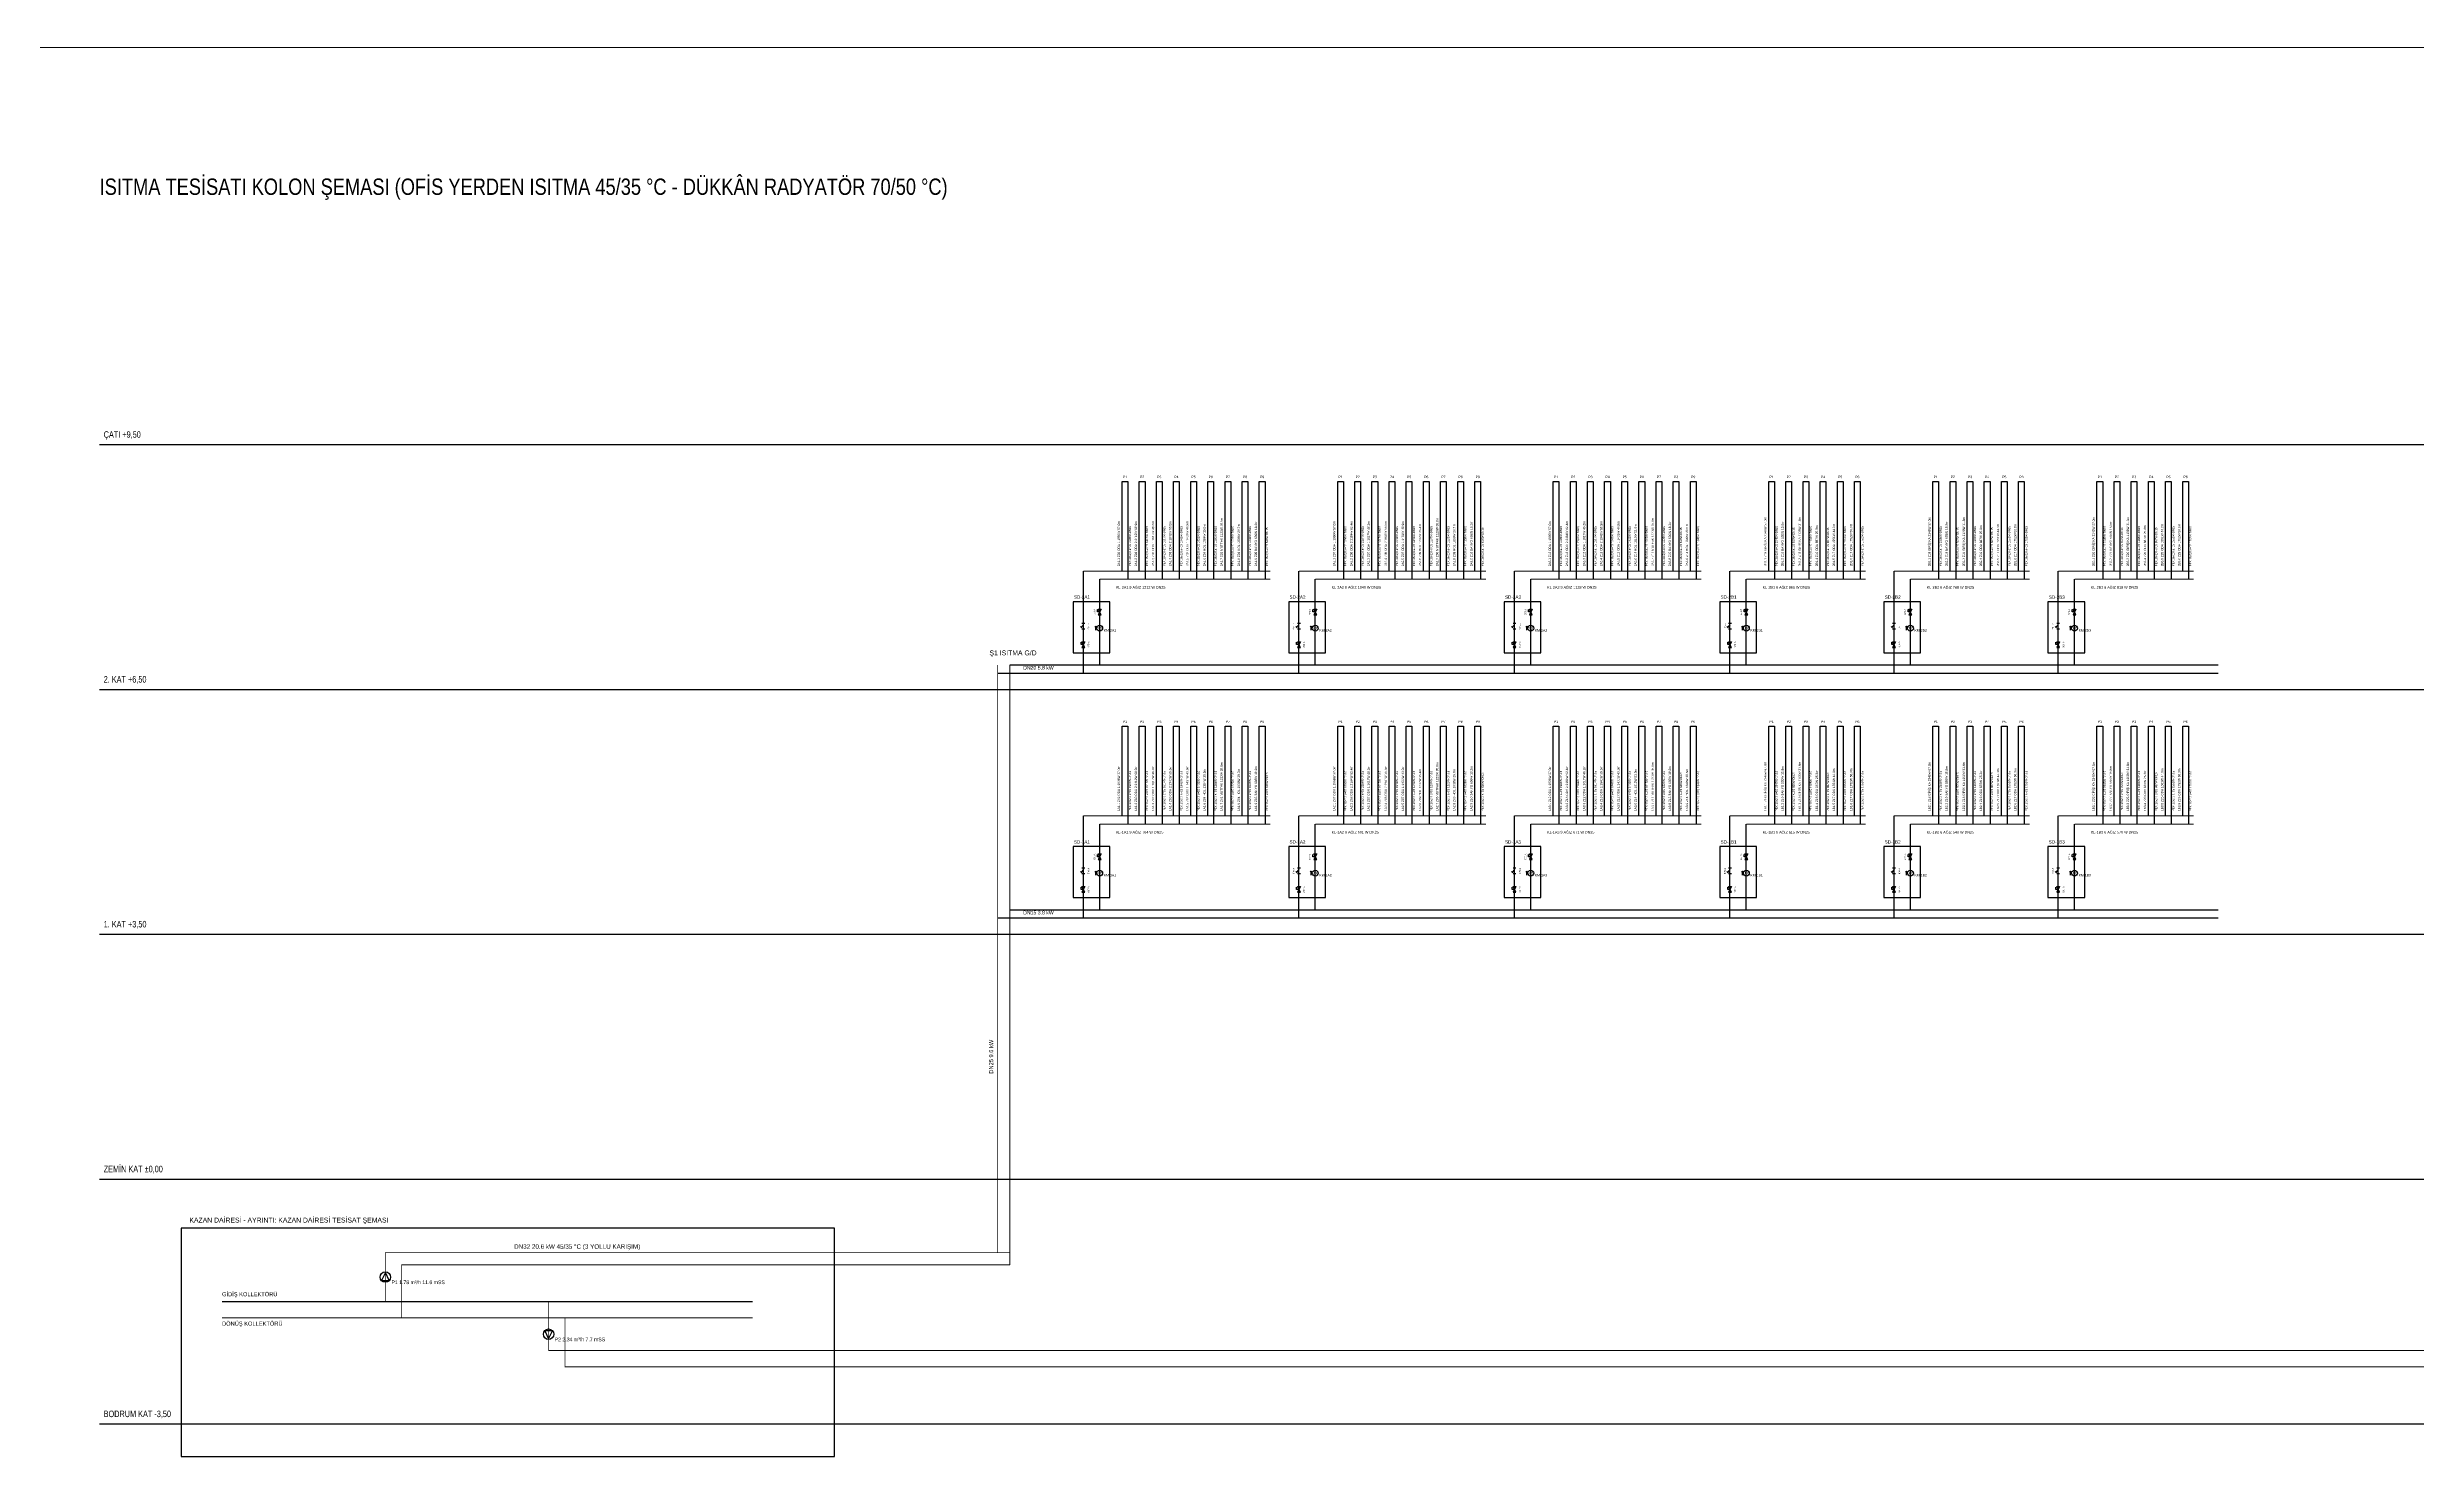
# Model space of a CAD drawing. Header units: centimetres. Extents: x 247996 to 315152, y -468471 to -440326.
# Drawn here: x 289172 to 294976, y -443780 to -440327 of the extents above; entities that cross this region are included whole.
import ezdxf
from ezdxf.enums import TextEntityAlignment as Align

# ---------------------------------------------------------------- set-up
doc = ezdxf.new("R2010")
doc.units = ezdxf.units.CM
doc.linetypes.add('ISITMA DONUS HATTI', pattern=[1.66, 1.57, -0.02, -0.07])
for name, color, linetype, lineweight in [('SCOTT-ANTED', 144, 'CONTINUOUS', 0), ('SCOTT-MTY-ISITMA-CAP', 41, 'CONTINUOUS', 30), ('SCOTT-MTY-ISITMA-DONUS-BORU', 30, 'ISITMA DONUS HATTI', 30), ('SCOTT-MTY-ISITMA-GIDIS-BORU', 10, 'CONTINUOUS', 30)]:
    doc.layers.add(name, color=color, linetype=linetype, lineweight=lineweight)
for name, color, linetype in [('SCOTT-MTY-CİHAZ', 135, 'Continuous'), ('SCOTT-MTY-KALORIMETRE', 6, 'Continuous'), ('SCOTT-MTY-KOLLETÖR', 7, 'CONTINUOUS'), ('SCOTT-MTY-PEX-BORU', 1, 'CONTINUOUS'), ('SCOTT-MTY-SAYAC', 3, 'Continuous'), ('SCOTT-MTY-TES-SAFT', 8, 'Continuous'), ('SCOTT-MTY-TES-SEMA', 7, 'Continuous'), ('SCOTT-MTY-VANA', 1, 'Continuous')]:
    doc.layers.add(name, color=color, linetype=linetype)
doc.styles.add('ROTAS', font='arial.ttf')

# ---------------------------------------------------------------- blocks, each defined once
blk = doc.blocks.new('T-POMPA')
blk.add_lwpolyline([(-5, -6), (7, 0), (-5, 6)], close=True)
blk.add_circle((0, 0), 8)
blk = doc.blocks.new('MTY-KURESEL VANA')
at = {"layer": 'SCOTT-MTY-VANA'}
for p, q in [((0, 0), (0, 8)), ((0, 8), (8, 8))]:
    blk.add_line(p, q, dxfattribs=at)
blk.add_lwpolyline([(-10, 5), (-10, -5), (10, 5), (10, -5), (-10, 5)], dxfattribs=at)
blk.add_attdef('CAP', (-1.1, -2.7), '', height=2.5, dxfattribs=at)
blk = doc.blocks.new('MTY-PISLIK TUTUCU')
at = {"layer": 'SCOTT-MTY-VANA'}
for p, q in [((-10, -5), (-10, 5)), ((-10, 0), (10, 0)), ((10, -5), (10, 5))]:
    blk.add_line(p, q, dxfattribs=at)
at = {"layer": 'SCOTT-MTY-VANA', "color": 1, "ltscale": 75}
for p, q in [((-6.1, 5.8), (-1.4, 10.5)), ((5.1, 0), (-3.7, 8.1))]:
    blk.add_line(p, q, dxfattribs=at)
at = {"layer": 'SCOTT-MTY-VANA'}
blk.add_attdef('CAP', (-2.4, -1.2), '', height=2.5, dxfattribs=at)
blk = doc.blocks.new('T-KALORIMETRE')
for p, q in [((-10, 0), (-6, 0)), ((6, 0), (10, 0))]:
    blk.add_line(p, q)
blk.add_lwpolyline([(-4, 8), (4, 8), (2, 10), (4, 8), (2, 6)])
blk.add_circle((0, 0), 6)
at = {"style": 'ROTAS'}
blk.add_text('Q', height=6, dxfattribs=at).set_placement((0, 0), align=Align.MIDDLE_CENTER)

msp = doc.modelspace()

# ---------------------------------------------------------------- linework, layer by layer
at = {"layer": 'SCOTT-ANTED'}
msp.add_line((315151.7, -440326.5), (278382, -440326.5), dxfattribs=at)
at = {"layer": 'SCOTT-MTY-CİHAZ'}
msp.add_lwpolyline([(289500, -443780), (291100, -443780), (291100, -443220), (289500, -443220)], close=True, dxfattribs=at)
at = {"layer": 'SCOTT-MTY-ISITMA-DONUS-BORU'}
for points, const_width in [([(291750, -441630), (292168, -441630)], 2.5), ([(292278, -441630), (292696, -441630)], 2.5), ([(292806, -441630), (293224, -441630)], 2.5), ([(293334, -441630), (293626, -441630)], 2.5), ([(293736, -441630), (294028, -441630)], 2.5), ([(294138, -441630), (294430, -441630)], 2.5), ([(291530, -443310), (291530, -441840)], 2), ([(291750, -442230), (292168, -442230)], 2.5), ([(292278, -442230), (292696, -442230)], 2.5), ([(292806, -442230), (293224, -442230)], 2.5), ([(293334, -442230), (293626, -442230)], 2.5), ([(293736, -442230), (294028, -442230)], 2.5), ([(294138, -442230), (294430, -442230)], 2.5), ([(290040, -443440), (290040, -443310), (291530, -443310)], 2), ([(289600, -443440), (290900, -443440)], 3), ([(290440, -443440), (290440, -443560), (291200, -443560)], 2), ([(291200, -443560), (301044, -443560)], 2)]:
    msp.add_lwpolyline(points, dxfattribs=dict(at, const_width=const_width))
for points in [[(291750, -441840), (291750, -441630)], [(292278, -441840), (292278, -441630)], [(292806, -441840), (292806, -441630)], [(293334, -441840), (293334, -441630)], [(293736, -441840), (293736, -441630)], [(294138, -441840), (294138, -441630)], [(291530, -441840), (294490, -441840)], [(291750, -442440), (291750, -442230)], [(292278, -442440), (292278, -442230)], [(292806, -442440), (292806, -442230)], [(293334, -442440), (293334, -442230)], [(293736, -442440), (293736, -442230)], [(294138, -442440), (294138, -442230)], [(291530, -442440), (294490, -442440)]]:
    msp.add_lwpolyline(points, dxfattribs=at)
at = {"layer": 'SCOTT-MTY-ISITMA-GIDIS-BORU'}
for points, const_width in [([(291710, -441610), (292168, -441610)], 2.5), ([(292238, -441610), (292696, -441610)], 2.5), ([(292766, -441610), (293224, -441610)], 2.5), ([(293294, -441610), (293626, -441610)], 2.5), ([(293696, -441610), (294028, -441610)], 2.5), ([(294098, -441610), (294430, -441610)], 2.5), ([(291500, -443280), (291500, -441840)], 2), ([(291710, -442210), (292168, -442210)], 2.5), ([(292238, -442210), (292696, -442210)], 2.5), ([(292766, -442210), (293224, -442210)], 2.5), ([(293294, -442210), (293626, -442210)], 2.5), ([(293696, -442210), (294028, -442210)], 2.5), ([(294098, -442210), (294430, -442210)], 2.5), ([(290000, -443400), (290000, -443280), (291530, -443280)], 2), ([(289600, -443400), (290900, -443400)], 3), ([(290400, -443400), (290400, -443520), (291200, -443520)], 2), ([(291200, -443520), (301044, -443520)], 2)]:
    msp.add_lwpolyline(points, dxfattribs=dict(at, const_width=const_width))
for points in [[(291710, -441860), (291710, -441610)], [(292238, -441860), (292238, -441610)], [(292766, -441860), (292766, -441610)], [(293294, -441860), (293294, -441610)], [(293696, -441860), (293696, -441610)], [(294098, -441860), (294098, -441610)], [(291500, -441860), (294490, -441860)], [(291710, -442460), (291710, -442210)], [(292238, -442460), (292238, -442210)], [(292766, -442460), (292766, -442210)], [(293294, -442460), (293294, -442210)], [(293696, -442460), (293696, -442210)], [(294098, -442460), (294098, -442210)], [(291500, -442460), (294490, -442460)]]:
    msp.add_lwpolyline(points, dxfattribs=at)
at = {"layer": 'SCOTT-MTY-PEX-BORU'}
for points in [[(291805, -441610), (291805, -441390), (291819, -441390), (291819, -441630)], [(291847, -441610), (291847, -441390), (291861, -441390), (291861, -441630)], [(291889, -441610), (291889, -441390), (291903, -441390), (291903, -441630)], [(291931, -441610), (291931, -441390), (291945, -441390), (291945, -441630)], [(291973, -441610), (291973, -441390), (291987, -441390), (291987, -441630)], [(292015, -441610), (292015, -441390), (292029, -441390), (292029, -441630)], [(292057, -441610), (292057, -441390), (292071, -441390), (292071, -441630)], [(292099, -441610), (292099, -441390), (292113, -441390), (292113, -441630)], [(292141, -441610), (292141, -441390), (292155, -441390), (292155, -441630)], [(292333, -441610), (292333, -441390), (292347, -441390), (292347, -441630)], [(292375, -441610), (292375, -441390), (292389, -441390), (292389, -441630)], [(292417, -441610), (292417, -441390), (292431, -441390), (292431, -441630)], [(292459, -441610), (292459, -441390), (292473, -441390), (292473, -441630)], [(292501, -441610), (292501, -441390), (292515, -441390), (292515, -441630)], [(292543, -441610), (292543, -441390), (292557, -441390), (292557, -441630)], [(292585, -441610), (292585, -441390), (292599, -441390), (292599, -441630)], [(292627, -441610), (292627, -441390), (292641, -441390), (292641, -441630)], [(292669, -441610), (292669, -441390), (292683, -441390), (292683, -441630)], [(292861, -441610), (292861, -441390), (292875, -441390), (292875, -441630)], [(292903, -441610), (292903, -441390), (292917, -441390), (292917, -441630)], [(292945, -441610), (292945, -441390), (292959, -441390), (292959, -441630)], [(292987, -441610), (292987, -441390), (293001, -441390), (293001, -441630)], [(293029, -441610), (293029, -441390), (293043, -441390), (293043, -441630)], [(293071, -441610), (293071, -441390), (293085, -441390), (293085, -441630)], [(293113, -441610), (293113, -441390), (293127, -441390), (293127, -441630)], [(293155, -441610), (293155, -441390), (293169, -441390), (293169, -441630)], [(293197, -441610), (293197, -441390), (293211, -441390), (293211, -441630)], [(293389, -441610), (293389, -441390), (293403, -441390), (293403, -441630)], [(293431, -441610), (293431, -441390), (293445, -441390), (293445, -441630)], [(293473, -441610), (293473, -441390), (293487, -441390), (293487, -441630)], [(293515, -441610), (293515, -441390), (293529, -441390), (293529, -441630)], [(293557, -441610), (293557, -441390), (293571, -441390), (293571, -441630)], [(293599, -441610), (293599, -441390), (293613, -441390), (293613, -441630)], [(293791, -441610), (293791, -441390), (293805, -441390), (293805, -441630)], [(293833, -441610), (293833, -441390), (293847, -441390), (293847, -441630)], [(293875, -441610), (293875, -441390), (293889, -441390), (293889, -441630)], [(293917, -441610), (293917, -441390), (293931, -441390), (293931, -441630)], [(293959, -441610), (293959, -441390), (293973, -441390), (293973, -441630)], [(294001, -441610), (294001, -441390), (294015, -441390), (294015, -441630)], [(294193, -441610), (294193, -441390), (294207, -441390), (294207, -441630)], [(294235, -441610), (294235, -441390), (294249, -441390), (294249, -441630)], [(294277, -441610), (294277, -441390), (294291, -441390), (294291, -441630)], [(294319, -441610), (294319, -441390), (294333, -441390), (294333, -441630)], [(294361, -441610), (294361, -441390), (294375, -441390), (294375, -441630)], [(294403, -441610), (294403, -441390), (294417, -441390), (294417, -441630)], [(291805, -442210), (291805, -441990), (291819, -441990), (291819, -442230)], [(291847, -442210), (291847, -441990), (291861, -441990), (291861, -442230)], [(291889, -442210), (291889, -441990), (291903, -441990), (291903, -442230)], [(291931, -442210), (291931, -441990), (291945, -441990), (291945, -442230)], [(291973, -442210), (291973, -441990), (291987, -441990), (291987, -442230)], [(292015, -442210), (292015, -441990), (292029, -441990), (292029, -442230)], [(292057, -442210), (292057, -441990), (292071, -441990), (292071, -442230)], [(292099, -442210), (292099, -441990), (292113, -441990), (292113, -442230)], [(292141, -442210), (292141, -441990), (292155, -441990), (292155, -442230)], [(292333, -442210), (292333, -441990), (292347, -441990), (292347, -442230)], [(292375, -442210), (292375, -441990), (292389, -441990), (292389, -442230)], [(292417, -442210), (292417, -441990), (292431, -441990), (292431, -442230)], [(292459, -442210), (292459, -441990), (292473, -441990), (292473, -442230)], [(292501, -442210), (292501, -441990), (292515, -441990), (292515, -442230)], [(292543, -442210), (292543, -441990), (292557, -441990), (292557, -442230)], [(292585, -442210), (292585, -441990), (292599, -441990), (292599, -442230)], [(292627, -442210), (292627, -441990), (292641, -441990), (292641, -442230)], [(292669, -442210), (292669, -441990), (292683, -441990), (292683, -442230)], [(292861, -442210), (292861, -441990), (292875, -441990), (292875, -442230)], [(292903, -442210), (292903, -441990), (292917, -441990), (292917, -442230)], [(292945, -442210), (292945, -441990), (292959, -441990), (292959, -442230)], [(292987, -442210), (292987, -441990), (293001, -441990), (293001, -442230)], [(293029, -442210), (293029, -441990), (293043, -441990), (293043, -442230)], [(293071, -442210), (293071, -441990), (293085, -441990), (293085, -442230)], [(293113, -442210), (293113, -441990), (293127, -441990), (293127, -442230)], [(293155, -442210), (293155, -441990), (293169, -441990), (293169, -442230)], [(293197, -442210), (293197, -441990), (293211, -441990), (293211, -442230)], [(293389, -442210), (293389, -441990), (293403, -441990), (293403, -442230)], [(293431, -442210), (293431, -441990), (293445, -441990), (293445, -442230)], [(293473, -442210), (293473, -441990), (293487, -441990), (293487, -442230)], [(293515, -442210), (293515, -441990), (293529, -441990), (293529, -442230)], [(293557, -442210), (293557, -441990), (293571, -441990), (293571, -442230)], [(293599, -442210), (293599, -441990), (293613, -441990), (293613, -442230)], [(293791, -442210), (293791, -441990), (293805, -441990), (293805, -442230)], [(293833, -442210), (293833, -441990), (293847, -441990), (293847, -442230)], [(293875, -442210), (293875, -441990), (293889, -441990), (293889, -442230)], [(293917, -442210), (293917, -441990), (293931, -441990), (293931, -442230)], [(293959, -442210), (293959, -441990), (293973, -441990), (293973, -442230)], [(294001, -442210), (294001, -441990), (294015, -441990), (294015, -442230)], [(294193, -442210), (294193, -441990), (294207, -441990), (294207, -442230)], [(294235, -442210), (294235, -441990), (294249, -441990), (294249, -442230)], [(294277, -442210), (294277, -441990), (294291, -441990), (294291, -442230)], [(294319, -442210), (294319, -441990), (294333, -441990), (294333, -442230)], [(294361, -442210), (294361, -441990), (294375, -441990), (294375, -442230)], [(294403, -442210), (294403, -441990), (294417, -441990), (294417, -442230)]]:
    msp.add_lwpolyline(points, dxfattribs=at)
at = {"layer": 'SCOTT-MTY-SAYAC'}
for points in [[(291685, -441810), (291775, -441810), (291775, -441685), (291685, -441685)], [(292213, -441810), (292303, -441810), (292303, -441685), (292213, -441685)], [(292741, -441810), (292831, -441810), (292831, -441685), (292741, -441685)], [(293269, -441810), (293359, -441810), (293359, -441685), (293269, -441685)], [(293671, -441810), (293761, -441810), (293761, -441685), (293671, -441685)], [(294073, -441810), (294163, -441810), (294163, -441685), (294073, -441685)], [(291685, -442410), (291775, -442410), (291775, -442285), (291685, -442285)], [(292213, -442410), (292303, -442410), (292303, -442285), (292213, -442285)], [(292741, -442410), (292831, -442410), (292831, -442285), (292741, -442285)], [(293269, -442410), (293359, -442410), (293359, -442285), (293269, -442285)], [(293671, -442410), (293761, -442410), (293761, -442285), (293671, -442285)], [(294073, -442410), (294163, -442410), (294163, -442285), (294073, -442285)]]:
    msp.add_lwpolyline(points, close=True, dxfattribs=at)
at = {"layer": 'SCOTT-MTY-TES-SEMA'}
for points in [[(289300, -441300), (314900, -441300)], [(289300, -441900), (314900, -441900)], [(289300, -442500), (314900, -442500)], [(289300, -443100), (314900, -443100)], [(289300, -443700), (314900, -443700)]]:
    msp.add_lwpolyline(points, dxfattribs=at)

# ---------------------------------------------------------------- block references
at = {"layer": 'SCOTT-MTY-CİHAZ', "xscale": 1.6, "yscale": 1.6}
for p, rotation in [((290000, -443340), 90), ((290400, -443480), -90)]:
    msp.add_blockref('T-POMPA', p, dxfattribs=dict(at, rotation=rotation))
at = {"layer": 'SCOTT-MTY-KALORIMETRE', "xscale": 1.2, "yscale": 1.2, "rotation": 90}
for p in [(291750, -441750), (292278, -441750), (292806, -441750), (293334, -441750), (293736, -441750), (294138, -441750), (291750, -442350), (292278, -442350), (292806, -442350), (293334, -442350), (293736, -442350), (294138, -442350)]:
    msp.add_blockref('T-KALORIMETRE', p, dxfattribs=at)
at = {"layer": 'SCOTT-MTY-VANA', "xscale": 0.7, "yscale": 0.7, "rotation": 90}
for name, p in [('MTY-PISLIK TUTUCU', (291710, -441745)), ('MTY-KURESEL VANA', (291750, -441710)), ('MTY-PISLIK TUTUCU', (292238, -441745)), ('MTY-KURESEL VANA', (292278, -441710)), ('MTY-PISLIK TUTUCU', (292766, -441745)), ('MTY-KURESEL VANA', (292806, -441710)), ('MTY-PISLIK TUTUCU', (293294, -441745)), ('MTY-KURESEL VANA', (293334, -441710)), ('MTY-PISLIK TUTUCU', (293696, -441745)), ('MTY-KURESEL VANA', (293736, -441710)), ('MTY-PISLIK TUTUCU', (294098, -441745)), ('MTY-KURESEL VANA', (294138, -441710)), ('MTY-KURESEL VANA', (291710, -441790)), ('MTY-KURESEL VANA', (292238, -441790)), ('MTY-KURESEL VANA', (292766, -441790)), ('MTY-KURESEL VANA', (293294, -441790)), ('MTY-KURESEL VANA', (293696, -441790)), ('MTY-KURESEL VANA', (294098, -441790)), ('MTY-KURESEL VANA', (291750, -442310)), ('MTY-KURESEL VANA', (292278, -442310)), ('MTY-KURESEL VANA', (292806, -442310)), ('MTY-KURESEL VANA', (293334, -442310)), ('MTY-KURESEL VANA', (293736, -442310)), ('MTY-KURESEL VANA', (294138, -442310)), ('MTY-PISLIK TUTUCU', (291710, -442345)), ('MTY-PISLIK TUTUCU', (292238, -442345)), ('MTY-PISLIK TUTUCU', (292766, -442345)), ('MTY-PISLIK TUTUCU', (293294, -442345)), ('MTY-PISLIK TUTUCU', (293696, -442345)), ('MTY-PISLIK TUTUCU', (294098, -442345)), ('MTY-KURESEL VANA', (291710, -442390)), ('MTY-KURESEL VANA', (292238, -442390)), ('MTY-KURESEL VANA', (292766, -442390)), ('MTY-KURESEL VANA', (293294, -442390)), ('MTY-KURESEL VANA', (293696, -442390)), ('MTY-KURESEL VANA', (294098, -442390))]:
    msp.add_blockref(name, p, dxfattribs=at).add_auto_attribs({'CAP': 'DN20'})

# ---------------------------------------------------------------- texts
at = {"layer": 'SCOTT-MTY-CİHAZ', "style": 'ROTAS', "width": 0.8}
for s, height, p in [('KAZAN DAİRESİ - AYRINTI: KAZAN DAİRESİ TESİSAT ŞEMASI', 12, (289520, -443210)), ('P1 1.78 m³/h 11.6 mSS', 9, (290015, -443360)), ('P2 2.34 m³/h 7.7 mSS', 9, (290415, -443500))]:
    msp.add_text(s, height=height, dxfattribs=at).set_placement(p, align=Align.BOTTOM_LEFT)
at = {"layer": 'SCOTT-MTY-ISITMA-CAP', "style": 'ROTAS', "width": 0.8}
for s, p in [('PEX 16x2,0 a=15 1996W-DN15', (291828, -441598)), ('PEX 16x2,0 a=15 2412W-DN15', (291870, -441598)), ('PEX 16x2,0 a=15 1617W-DN15', (291912, -441598)), ('PEX 16x2,0 a=15 1941W-DN15', (291954, -441598)), ('PEX 16x2,0 a=15 1431W-DN15', (291996, -441598)), ('PEX 16x2,0 a=15 1384W-DN15', (292038, -441598)), ('PEX 16x2,0 a=15 1223W-DN15', (292080, -441598)), ('PEX 16x2,0 a=15 1038W-DN15', (292122, -441598)), ('PEX 16x2,0 a=15 636W-DN15', (292164, -441598)), ('PEX 16x2,0 a=15 1996W-DN15', (292356, -441598)), ('PEX 16x2,0 a=15 2184W-DN15', (292398, -441598)), ('PEX 16x2,0 a=15 1617W-DN15', (292440, -441598)), ('PEX 16x2,0 a=15 1941W-DN15', (292482, -441598)), ('PEX 16x2,0 a=15 1431W-DN15', (292524, -441598)), ('PEX 16x2,0 a=15 1237W-DN15', (292566, -441598)), ('PEX 16x2,0 a=15 1223W-DN15', (292608, -441598)), ('PEX 16x2,0 a=15 1038W-DN15', (292650, -441598)), ('PEX 16x2,0 a=15 636W-DN15', (292692, -441598)), ('PEX 16x2,0 a=15 1996W-DN15', (292884, -441598)), ('PEX 16x2,0 a=15 2184W-DN15', (292926, -441598)), ('PEX 16x2,0 a=15 1617W-DN15', (292968, -441598)), ('PEX 16x2,0 a=15 1941W-DN15', (293010, -441598)), ('PEX 16x2,0 a=15 1431W-DN15', (293052, -441598)), ('PEX 16x2,0 a=15 1815W-DN15', (293094, -441598)), ('PEX 16x2,0 a=15 1223W-DN15', (293136, -441598)), ('PEX 16x2,0 a=15 636W-DN15', (293178, -441598)), ('PEX 16x2,0 a=15 1349W-DN15', (293220, -441598)), ('PEX 16x2,0 a=15 2345W-DN15', (293412, -441598)), ('PEX 16x2,0 a=15 555W-DN15', (293454, -441598)), ('PEX 16x2,0 a=15 1108W-DN15', (293496, -441598)), ('PEX 16x2,0 a=15 887W-DN15', (293538, -441598)), ('PEX 16x2,0 a=15 1551W-DN15', (293580, -441598)), ('PEX 16x2,0 a=15 1752W-DN15', (293622, -441598)), ('PEX 16x2,0 a=15 2345W-DN15', (293814, -441598)), ('PEX 16x2,0 a=15 555W-DN15', (293856, -441598)), ('PEX 16x2,0 a=15 1108W-DN15', (293898, -441598)), ('PEX 16x2,0 a=15 887W-DN15', (293940, -441598)), ('PEX 16x2,0 a=15 1551W-DN15', (293982, -441598)), ('PEX 16x2,0 a=15 1752W-DN15', (294024, -441598)), ('PEX 16x2,0 a=15 2345W-DN15', (294216, -441598)), ('PEX 16x2,0 a=15 555W-DN15', (294258, -441598)), ('PEX 16x2,0 a=15 1108W-DN15', (294300, -441598)), ('PEX 16x2,0 a=15 887W-DN15', (294342, -441598)), ('PEX 16x2,0 a=15 1551W-DN15', (294384, -441598)), ('PEX 16x2,0 a=15 1752W-DN15', (294426, -441598)), ('PEX 16x2,0 a=15 1996W-DN15', (291828, -442198)), ('PEX 16x2,0 a=15 2412W-DN15', (291870, -442198)), ('PEX 16x2,0 a=15 1617W-DN15', (291912, -442198)), ('PEX 16x2,0 a=15 1941W-DN15', (291954, -442198)), ('PEX 16x2,0 a=15 1431W-DN15', (291996, -442198)), ('PEX 16x2,0 a=15 1384W-DN15', (292038, -442198)), ('PEX 16x2,0 a=15 1223W-DN15', (292080, -442198)), ('PEX 16x2,0 a=15 1038W-DN15', (292122, -442198)), ('PEX 16x2,0 a=15 636W-DN15', (292164, -442198)), ('PEX 16x2,0 a=15 1996W-DN15', (292356, -442198)), ('PEX 16x2,0 a=15 2184W-DN15', (292398, -442198)), ('PEX 16x2,0 a=15 1617W-DN15', (292440, -442198)), ('PEX 16x2,0 a=15 1941W-DN15', (292482, -442198)), ('PEX 16x2,0 a=15 1431W-DN15', (292524, -442198)), ('PEX 16x2,0 a=15 1237W-DN15', (292566, -442198)), ('PEX 16x2,0 a=15 1223W-DN15', (292608, -442198)), ('PEX 16x2,0 a=15 1038W-DN15', (292650, -442198)), ('PEX 16x2,0 a=15 636W-DN15', (292692, -442198)), ('PEX 16x2,0 a=15 1996W-DN15', (292884, -442198)), ('PEX 16x2,0 a=15 2184W-DN15', (292926, -442198)), ('PEX 16x2,0 a=15 1617W-DN15', (292968, -442198)), ('PEX 16x2,0 a=15 1941W-DN15', (293010, -442198)), ('PEX 16x2,0 a=15 1431W-DN15', (293052, -442198)), ('PEX 16x2,0 a=15 1815W-DN15', (293094, -442198)), ('PEX 16x2,0 a=15 1223W-DN15', (293136, -442198)), ('PEX 16x2,0 a=15 636W-DN15', (293178, -442198)), ('PEX 16x2,0 a=15 1349W-DN15', (293220, -442198)), ('PEX 16x2,0 a=15 2345W-DN15', (293412, -442198)), ('PEX 16x2,0 a=15 555W-DN15', (293454, -442198)), ('PEX 16x2,0 a=15 1108W-DN15', (293496, -442198)), ('PEX 16x2,0 a=15 887W-DN15', (293538, -442198)), ('PEX 16x2,0 a=15 1551W-DN15', (293580, -442198)), ('PEX 16x2,0 a=15 1752W-DN15', (293622, -442198)), ('PEX 16x2,0 a=15 2345W-DN15', (293814, -442198)), ('PEX 16x2,0 a=15 555W-DN15', (293856, -442198)), ('PEX 16x2,0 a=15 1108W-DN15', (293898, -442198)), ('PEX 16x2,0 a=15 887W-DN15', (293940, -442198)), ('PEX 16x2,0 a=15 1551W-DN15', (293982, -442198)), ('PEX 16x2,0 a=15 1752W-DN15', (294024, -442198)), ('PEX 16x2,0 a=15 2345W-DN15', (294216, -442198)), ('PEX 16x2,0 a=15 555W-DN15', (294258, -442198)), ('PEX 16x2,0 a=15 1108W-DN15', (294300, -442198)), ('PEX 16x2,0 a=15 887W-DN15', (294342, -442198)), ('PEX 16x2,0 a=15 1551W-DN15', (294384, -442198)), ('PEX 16x2,0 a=15 1752W-DN15', (294426, -442198))]:
    msp.add_text(s, height=5, rotation=90, dxfattribs=at).set_placement(p, align=Align.BOTTOM_LEFT)
for s, height, p in [('DN20 5.8 kW', 9, (291600, -441854)), ('DN15 3.8 kW', 9, (291600, -442454)), ('DN32 20.6 kW 45/35 °C (3 YOLLU KARIŞIM)', 11, (290470, -443274))]:
    msp.add_text(s, height=height, dxfattribs=at).set_placement(p, align=Align.BOTTOM_CENTER)
msp.add_text('DN25 9.6 kW', height=10, rotation=90, dxfattribs=at).set_placement((291492, -442800), align=Align.BOTTOM_CENTER)
for s, p in [('GİDİŞ KOLLEKTÖRÜ', (289600, -443390)), ('DÖNÜŞ KOLLEKTÖRÜ', (289600, -443462))]:
    msp.add_text(s, height=10, dxfattribs=at).set_placement(p, align=Align.BOTTOM_LEFT)
at = {"layer": 'SCOTT-MTY-KALORIMETRE', "style": 'ROTAS', "width": 0.8}
for s, p in [('KM-2A1', (291760, -441760)), ('KM-2A2', (292288, -441760)), ('KM-2A3', (292816, -441760)), ('KM-2B1', (293344, -441760)), ('KM-2B2', (293746, -441760)), ('KM-2B3', (294148, -441760)), ('KM-1A1', (291760, -442360)), ('KM-1A2', (292288, -442360)), ('KM-1A3', (292816, -442360)), ('KM-1B1', (293344, -442360)), ('KM-1B2', (293746, -442360)), ('KM-1B3', (294148, -442360))]:
    msp.add_text(s, height=6, dxfattribs=at).set_placement(p, align=Align.BOTTOM_LEFT)
at = {"layer": 'SCOTT-MTY-KOLLETÖR', "style": 'ROTAS', "width": 0.8}
for s, p in [('P1', (291812, -441384)), ('P2', (291854, -441384)), ('P3', (291896, -441384)), ('P4', (291938, -441384)), ('P5', (291980, -441384)), ('P6', (292022, -441384)), ('P7', (292064, -441384)), ('P8', (292106, -441384)), ('P9', (292148, -441384)), ('P1', (292340, -441384)), ('P2', (292382, -441384)), ('P3', (292424, -441384)), ('P4', (292466, -441384)), ('P5', (292508, -441384)), ('P6', (292550, -441384)), ('P7', (292592, -441384)), ('P8', (292634, -441384)), ('P9', (292676, -441384)), ('P1', (292868, -441384)), ('P2', (292910, -441384)), ('P3', (292952, -441384)), ('P4', (292994, -441384)), ('P5', (293036, -441384)), ('P6', (293078, -441384)), ('P7', (293120, -441384)), ('P8', (293162, -441384)), ('P9', (293204, -441384)), ('P1', (293396, -441384)), ('P2', (293438, -441384)), ('P3', (293480, -441384)), ('P4', (293522, -441384)), ('P5', (293564, -441384)), ('P6', (293606, -441384)), ('P1', (293798, -441384)), ('P2', (293840, -441384)), ('P3', (293882, -441384)), ('P4', (293924, -441384)), ('P5', (293966, -441384)), ('P6', (294008, -441384)), ('P1', (294200, -441384)), ('P2', (294242, -441384)), ('P3', (294284, -441384)), ('P4', (294326, -441384)), ('P5', (294368, -441384)), ('P6', (294410, -441384)), ('P1', (291812, -441984)), ('P2', (291854, -441984)), ('P3', (291896, -441984)), ('P4', (291938, -441984)), ('P5', (291980, -441984)), ('P6', (292022, -441984)), ('P7', (292064, -441984)), ('P8', (292106, -441984)), ('P9', (292148, -441984)), ('P1', (292340, -441984)), ('P2', (292382, -441984)), ('P3', (292424, -441984)), ('P4', (292466, -441984)), ('P5', (292508, -441984)), ('P6', (292550, -441984)), ('P7', (292592, -441984)), ('P8', (292634, -441984)), ('P9', (292676, -441984)), ('P1', (292868, -441984)), ('P2', (292910, -441984)), ('P3', (292952, -441984)), ('P4', (292994, -441984)), ('P5', (293036, -441984)), ('P6', (293078, -441984)), ('P7', (293120, -441984)), ('P8', (293162, -441984)), ('P9', (293204, -441984)), ('P1', (293396, -441984)), ('P2', (293438, -441984)), ('P3', (293480, -441984)), ('P4', (293522, -441984)), ('P5', (293564, -441984)), ('P6', (293606, -441984)), ('P1', (293798, -441984)), ('P2', (293840, -441984)), ('P3', (293882, -441984)), ('P4', (293924, -441984)), ('P5', (293966, -441984)), ('P6', (294008, -441984)), ('P1', (294200, -441984)), ('P2', (294242, -441984)), ('P3', (294284, -441984)), ('P4', (294326, -441984)), ('P5', (294368, -441984)), ('P6', (294410, -441984))]:
    msp.add_text(s, height=6, dxfattribs=at).set_placement(p, align=Align.BOTTOM_CENTER)
for s, p in [('KL-2A1 9 AĞIZ 1212 W DN25', (291790, -441655)), ('KL-2A2 9 AĞIZ 1040 W DN25', (292318, -441655)), ('KL-2A3 9 AĞIZ 1128 W DN25', (292846, -441655)), ('KL-2B1 6 AĞIZ 865 W DN25', (293374, -441655)), ('KL-2B2 6 AĞIZ 768 W DN25', (293776, -441655)), ('KL-2B3 6 AĞIZ 818 W DN25', (294178, -441655)), ('KL-1A1 9 AĞIZ 764 W DN25', (291790, -442255)), ('KL-1A2 9 AĞIZ 601 W DN25', (292318, -442255)), ('KL-1A3 9 AĞIZ 671 W DN25', (292846, -442255)), ('KL-1B1 6 AĞIZ 615 W DN25', (293374, -442255)), ('KL-1B2 6 AĞIZ 540 W DN25', (293776, -442255)), ('KL-1B3 6 AĞIZ 570 W DN25', (294178, -442255))]:
    msp.add_text(s, height=6.5, dxfattribs=at).set_placement(p, align=Align.BOTTOM_LEFT)
at = {"layer": 'SCOTT-MTY-PEX-BORU', "style": 'ROTAS', "width": 0.8}
for s, p in [('2A1.7 Z01 MUTFAK 1223W 35.0m', (292053, -441598)), ('2A2.7 Z06 MUTFAK 1223W 35.0m', (292581, -441598)), ('2A3.7 Z11 MUTFAK 1223W 35.0m', (293109, -441598)), ('2B1.1 Z18 GİRİŞ KA 2345W 67.0m', (293385, -441598)), ('2B1.3 Z18 GİRİŞ KA 1108W 31.6m', (293469, -441598)), ('2B2.1 Z18 GİRİŞ KA 2345W 67.0m', (293787, -441598)), ('2B2.3 Z18 GİRİŞ KA 1108W 31.6m', (293871, -441598)), ('2B3.1 Z26 GİRİŞ KA 2345W 67.0m', (294189, -441598)), ('2B3.3 Z26 GİRİŞ KA 1108W 31.6m', (294273, -441598)), ('2A1.1 Z02 ODA 1 1996W 57.0m', (291801, -441598)), ('2A1.2 Z03 ODA 2 2412W 68.9m', (291843, -441598)), ('2A1.3 Z02 ODA 1 1617W 46.2m', (291885, -441598)), ('2A1.4 Z03 ODA 2 1941W 55.5m', (291927, -441598)), ('2A1.5 Z02 ODA 1 1431W 40.9m', (291969, -441598)), ('2A1.6 Z04 HOL 1384W 39.5m', (292011, -441598)), ('2A1.8 Z04 HOL 1038W 29.7m', (292095, -441598)), ('2A1.9 Z05 BANYO 636W 18.2m', (292137, -441598)), ('2A2.1 Z07 ODA 1 1996W 57.0m', (292329, -441598)), ('2A2.2 Z08 ODA 2 2184W 62.4m', (292371, -441598)), ('2A2.3 Z07 ODA 1 1617W 46.2m', (292413, -441598)), ('2A2.4 Z08 ODA 2 1941W 55.5m', (292455, -441598)), ('2A2.5 Z07 ODA 1 1431W 40.9m', (292497, -441598)), ('2A2.6 Z09 HOL 1237W 35.4m', (292539, -441598)), ('2A2.8 Z09 HOL 1038W 29.7m', (292623, -441598)), ('2A2.9 Z10 BANYO 636W 18.2m', (292665, -441598)), ('2A3.1 Z12 ODA 1 1996W 57.0m', (292857, -441598)), ('2A3.2 Z13 ODA 2 2184W 62.4m', (292899, -441598)), ('2A3.3 Z12 ODA 1 1617W 46.2m', (292941, -441598)), ('2A3.4 Z13 ODA 2 1941W 55.5m', (292983, -441598)), ('2A3.5 Z12 ODA 1 1431W 40.9m', (293025, -441598)), ('2A3.6 Z14 HOL 1815W 51.9m', (293067, -441598)), ('2A3.8 Z15 BANYO 636W 18.2m', (293151, -441598)), ('2A3.9 Z14 HOL 1349W 38.5m', (293193, -441598)), ('2B1.2 Z19 BANYO 555W 15.8m', (293427, -441598)), ('2B1.4 Z16 ODA 887W 25.3m', (293511, -441598)), ('2B1.5 Z17 ODA 1551W 44.3m', (293553, -441598)), ('2B1.6 Z17 ODA 1752W 50.0m', (293595, -441598)), ('2B2.2 Z19 BANYO 555W 15.8m', (293829, -441598)), ('2B2.4 Z16 ODA 887W 25.3m', (293913, -441598)), ('2B2.5 Z17 ODA 1551W 44.3m', (293955, -441598)), ('2B2.6 Z17 ODA 1752W 50.0m', (293997, -441598)), ('2B3.2 Z27 BANYO 555W 15.8m', (294231, -441598)), ('2B3.4 Z20 ODA 887W 25.3m', (294315, -441598)), ('2B3.5 Z25 ODA 1551W 44.3m', (294357, -441598)), ('2B3.6 Z25 ODA 1752W 50.0m', (294399, -441598)), ('1A1.1 Z02 ODA 1 1996W 57.0m', (291801, -442198)), ('1A1.2 Z03 ODA 2 2412W 68.9m', (291843, -442198)), ('1A1.3 Z02 ODA 1 1617W 46.2m', (291885, -442198)), ('1A1.4 Z03 ODA 2 1941W 55.5m', (291927, -442198)), ('1A1.5 Z02 ODA 1 1431W 40.9m', (291969, -442198)), ('1A1.6 Z04 HOL 1384W 39.5m', (292011, -442198)), ('1A1.7 Z01 MUTFAK 1223W 35.0m', (292053, -442198)), ('1A1.8 Z04 HOL 1038W 29.7m', (292095, -442198)), ('1A1.9 Z05 BANYO 636W 18.2m', (292137, -442198)), ('1A2.1 Z07 ODA 1 1996W 57.0m', (292329, -442198)), ('1A2.2 Z08 ODA 2 2184W 62.4m', (292371, -442198)), ('1A2.3 Z07 ODA 1 1617W 46.2m', (292413, -442198)), ('1A2.4 Z08 ODA 2 1941W 55.5m', (292455, -442198)), ('1A2.5 Z07 ODA 1 1431W 40.9m', (292497, -442198)), ('1A2.6 Z09 HOL 1237W 35.4m', (292539, -442198)), ('1A2.7 Z06 MUTFAK 1223W 35.0m', (292581, -442198)), ('1A2.8 Z09 HOL 1038W 29.7m', (292623, -442198)), ('1A2.9 Z10 BANYO 636W 18.2m', (292665, -442198)), ('1A3.1 Z12 ODA 1 1996W 57.0m', (292857, -442198)), ('1A3.2 Z13 ODA 2 2184W 62.4m', (292899, -442198)), ('1A3.3 Z12 ODA 1 1617W 46.2m', (292941, -442198)), ('1A3.4 Z13 ODA 2 1941W 55.5m', (292983, -442198)), ('1A3.5 Z12 ODA 1 1431W 40.9m', (293025, -442198)), ('1A3.6 Z14 HOL 1815W 51.9m', (293067, -442198)), ('1A3.7 Z11 MUTFAK 1223W 35.0m', (293109, -442198)), ('1A3.8 Z15 BANYO 636W 18.2m', (293151, -442198)), ('1A3.9 Z14 HOL 1349W 38.5m', (293193, -442198)), ('1B1.1 Z18 GİRİŞ KA 2345W 67.0m', (293385, -442198)), ('1B1.2 Z19 BANYO 555W 15.8m', (293427, -442198)), ('1B1.3 Z18 GİRİŞ KA 1108W 31.6m', (293469, -442198)), ('1B1.4 Z16 ODA 887W 25.3m', (293511, -442198)), ('1B1.5 Z17 ODA 1551W 44.3m', (293553, -442198)), ('1B1.6 Z17 ODA 1752W 50.0m', (293595, -442198)), ('1B2.1 Z18 GİRİŞ KA 2345W 67.0m', (293787, -442198)), ('1B2.2 Z19 BANYO 555W 15.8m', (293829, -442198)), ('1B2.3 Z18 GİRİŞ KA 1108W 31.6m', (293871, -442198)), ('1B2.4 Z16 ODA 887W 25.3m', (293913, -442198)), ('1B2.5 Z17 ODA 1551W 44.3m', (293955, -442198)), ('1B2.6 Z17 ODA 1752W 50.0m', (293997, -442198)), ('1B3.1 Z26 GİRİŞ KA 2345W 67.0m', (294189, -442198)), ('1B3.2 Z27 BANYO 555W 15.8m', (294231, -442198)), ('1B3.3 Z26 GİRİŞ KA 1108W 31.6m', (294273, -442198)), ('1B3.4 Z20 ODA 887W 25.3m', (294315, -442198)), ('1B3.5 Z25 ODA 1551W 44.3m', (294357, -442198)), ('1B3.6 Z25 ODA 1752W 50.0m', (294399, -442198))]:
    msp.add_text(s, height=5.5, rotation=90, dxfattribs=at).set_placement(p, align=Align.BOTTOM_LEFT)
at = {"layer": 'SCOTT-MTY-SAYAC', "style": 'ROTAS', "width": 0.8}
for s, p in [('SD-2A1', (291687, -441680)), ('SD-2A2', (292215, -441680)), ('SD-2A3', (292743, -441680)), ('SD-2B1', (293271, -441680)), ('SD-2B2', (293673, -441680)), ('SD-2B3', (294075, -441680)), ('SD-1A1', (291687, -442280)), ('SD-1A2', (292215, -442280)), ('SD-1A3', (292743, -442280)), ('SD-1B1', (293271, -442280)), ('SD-1B2', (293673, -442280)), ('SD-1B3', (294075, -442280))]:
    msp.add_text(s, height=8, dxfattribs=at).set_placement(p, align=Align.BOTTOM_LEFT)
at = {"layer": 'SCOTT-MTY-TES-SAFT', "style": 'ROTAS', "width": 0.8}
msp.add_text('Ş1 ISITMA G/D', height=12, dxfattribs=at).set_placement((291480, -441820), align=Align.BOTTOM_LEFT)
at = {"layer": 'SCOTT-MTY-TES-SEMA', "style": 'ROTAS', "width": 0.8}
for s, height, p in [('ISITMA TESİSATI KOLON ŞEMASI (OFİS YERDEN ISITMA 45/35 °C - DÜKKÂN RADYATÖR 70/50 °C)', 40, (289300, -440700)), ('ÇATI +9,50', 16, (289310, -441288)), ('2. KAT +6,50', 16, (289310, -441888)), ('1. KAT +3,50', 16, (289310, -442488)), ('ZEMİN KAT ±0,00', 16, (289310, -443088)), ('BODRUM KAT -3,50', 16, (289310, -443688))]:
    msp.add_text(s, height=height, dxfattribs=at).set_placement(p, align=Align.BOTTOM_LEFT)
at = {"layer": 'SCOTT-MTY-VANA', "style": 'ROTAS', "width": 0.8}
for s, p in [('PT-08', (291722.9, -441745)), ('V-121', (291737.1, -441710)), ('PT-09', (292225.1, -441745)), ('V-123', (292265.1, -441710)), ('PT-10', (292778.9, -441745)), ('V-125', (292793.1, -441710)), ('PT-11', (293281.1, -441745)), ('V-127', (293321.1, -441710)), ('PT-12', (293708.9, -441745)), ('V-129', (293723.1, -441710)), ('PT-13', (294085.1, -441745)), ('V-131', (294125.1, -441710)), ('V-120', (291722.9, -441790)), ('V-122', (292250.9, -441790)), ('V-124', (292778.9, -441790)), ('V-126', (293306.9, -441790)), ('V-128', (293708.9, -441790)), ('V-130', (294110.9, -441790)), ('V-109', (291737.1, -442310)), ('V-111', (292265.1, -442310)), ('V-113', (292793.1, -442310)), ('V-115', (293321.1, -442310)), ('V-117', (293723.1, -442310)), ('V-119', (294125.1, -442310)), ('PT-02', (291722.9, -442345)), ('PT-03', (292225.1, -442345)), ('PT-04', (292778.9, -442345)), ('PT-05', (293281.1, -442345)), ('PT-06', (293708.9, -442345)), ('PT-07', (294085.1, -442345)), ('V-108', (291722.9, -442390)), ('V-110', (292250.9, -442390)), ('V-112', (292778.9, -442390)), ('V-114', (293306.9, -442390)), ('V-116', (293708.9, -442390)), ('V-118', (294110.9, -442390))]:
    msp.add_text(s, height=4, rotation=-90, dxfattribs=at).set_placement(p, align=Align.MIDDLE_CENTER)

doc.saveas('drawing.dxf')
